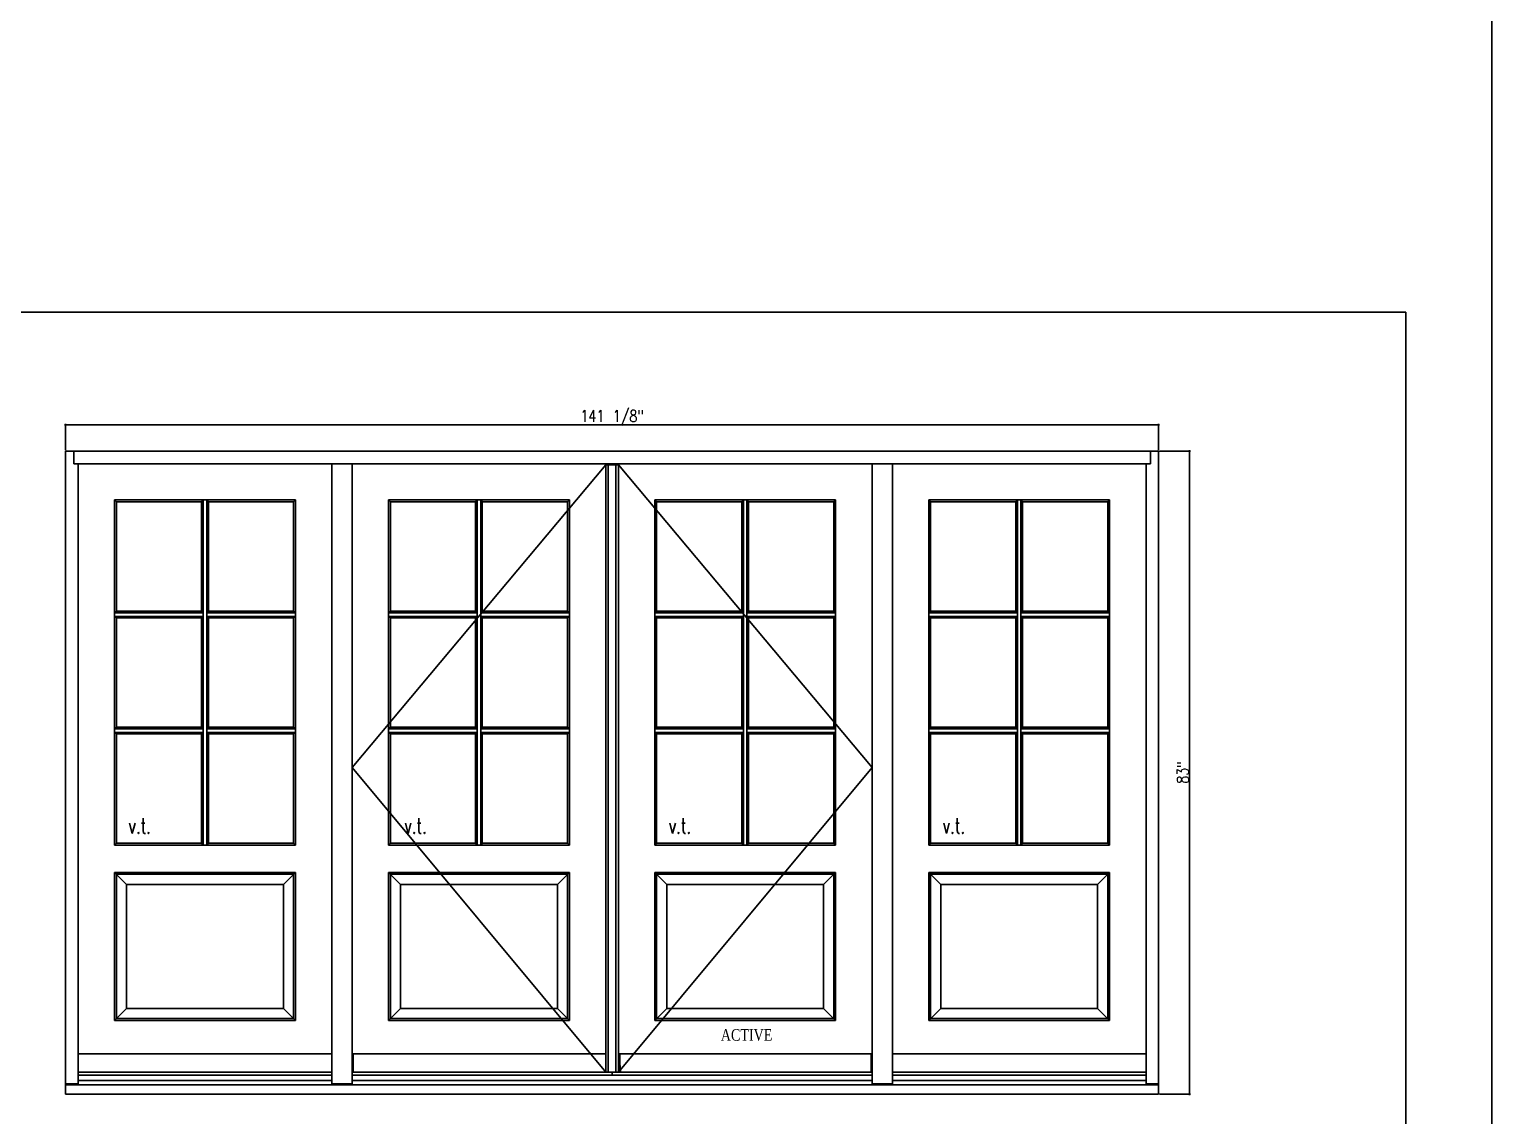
# Model space of a CAD drawing. Header units: inches. Extents: x 1985 to 11287, y 379 to 4336.
# Drawn here: x 9765.8 to 9954.6, y 3660.9 to 3801.1 of the extents above; entities that cross this region are included whole.
import ezdxf

# ---------------------------------------------------------------- set-up
doc = ezdxf.new("R2010")
doc.units = ezdxf.units.IN
doc.header["$MEASUREMENT"] = 0
doc.layers.get('0').update_dxf_attribs({"linetype": 'CONTINUOUS'})
doc.layers.get('Defpoints').update_dxf_attribs({"linetype": 'CONTINUOUS'})
for name, color, linetype in [('COTE1-1 99', 7, 'CONTINUOUS'), ('elevation 99', 7, 'CONTINUOUS'), ('opening side 99', 1, 'CONTINUOUS'), ('separation 99', 3, 'CONTINUOUS')]:
    doc.layers.add(name, color=color, linetype=linetype)
doc.styles.get("Standard").update_dxf_attribs({"font": 'txt.shx', "width": 0.8})
doc.styles.add('Times', font='times.ttf', dxfattribs={"width": 0.8})
doc.dimstyles.new('Elevation', dxfattribs={"dimscale": 2, "dimtxt": 0.75, "dimasz": 0.0625, "dimexe": 0.0625, "dimexo": 0.0625, "dimgap": 0.0625, "dimtad": 1, "dimdec": 5, "dimzin": 0, "dimdsep": 46, "dimlunit": 5, "dimtxsty": 'Standard', "dimblk1": 'OBLIQUE', "dimblk2": 'OBLIQUE', "dimsah": 1, "dimcen": 2, "dimdle": 0.0625, "dimclrd": 1, "dimclre": 1, "dimadec": 1, "dimazin": 0, "dimtfac": 0.375, "dimtdec": 5, "dimtmove": 0, "dimatfit": 3, "dimldrblk": 'OBLIQUE', "dimfxl": 1, "dimfrac": 2, "dimtolj": 1, "dimtzin": 0, "dimarcsym": 0})

# ---------------------------------------------------------------- blocks, each defined once
blk = doc.blocks.new('_OBLIQUE')
at = {"color": 0, "linetype": 'ByBlock'}
blk.add_line((-0.5, -0.5), (0.5, 0.5), dxfattribs=at)
blk = doc.blocks.new('*D45')
at = {"layer": 'COTE1-1 99', "color": 1, "lineweight": -2, "transparency": 16777216}
for p, q in [((9770.5, 3746.78), (9770.5, 3750.19)), ((9911.62, 3746.78), (9911.62, 3750.19)), ((9770.37, 3750.06), (9911.75, 3750.06))]:
    blk.add_line(p, q, dxfattribs=at)
at = {"layer": 'Defpoints', "color": 0, "transparency": 16777216}
for p in [(9911.62, 3750.06), (9770.5, 3746.66), (9911.62, 3746.66)]:
    blk.add_point(p, dxfattribs=at)
at = {"layer": 'COTE1-1 99', "color": 1, "lineweight": -2, "transparency": 16777216, "xscale": 0.125, "yscale": 0.125, "zscale": 0.125, "rotation": 180}
blk.add_blockref('_OBLIQUE', (9770.5, 3750.06), dxfattribs=at)
at = {"layer": 'COTE1-1 99', "color": 1, "lineweight": -2, "transparency": 16777216, "xscale": 0.125, "yscale": 0.125, "zscale": 0.125}
blk.add_blockref('_OBLIQUE', (9911.62, 3750.06), dxfattribs=at)
at = {"layer": 'COTE1-1 99', "color": 0, "transparency": 16777216, "insert": (9841.06, 3750.94), "char_height": 1.5, "attachment_point": 5}
blk.add_mtext('\\A1;141 1/8"', dxfattribs=at)
blk = doc.blocks.new('*D46')
at = {"layer": 'COTE1-1 99', "color": 1, "lineweight": -2, "transparency": 16777216}
for p, q in [((9911.75, 3746.66), (9915.75, 3746.66)), ((9915.62, 3663.53), (9915.62, 3746.78)), ((9911.75, 3663.66), (9915.75, 3663.66))]:
    blk.add_line(p, q, dxfattribs=at)
at = {"layer": 'Defpoints', "color": 0, "transparency": 16777216}
for p in [(9911.62, 3746.66), (9915.62, 3746.66), (9911.62, 3663.66)]:
    blk.add_point(p, dxfattribs=at)
at = {"layer": 'COTE1-1 99', "color": 1, "lineweight": -2, "transparency": 16777216, "xscale": 0.125, "yscale": 0.125, "zscale": 0.125}
for p, rotation in [((9915.62, 3746.66), 90), ((9915.62, 3663.66), 270)]:
    blk.add_blockref('_OBLIQUE', p, dxfattribs=dict(at, rotation=rotation))
at = {"layer": 'COTE1-1 99', "color": 0, "transparency": 16777216, "insert": (9914.75, 3705.16), "char_height": 1.5, "attachment_point": 5, "rotation": 90}
blk.add_mtext('\\A1;83"', dxfattribs=at)

msp = doc.modelspace()

# ---------------------------------------------------------------- linework, layer by layer
at = {"layer": 'elevation 99'}
for p, q in [((9770.495703, 3746.65541), (9807.495703, 3746.65541)), ((9770.495703, 3663.65541), (9770.495703, 3746.65541)), ((9771.558203, 3745.03041), (9771.558203, 3746.65541)), ((9804.870703, 3746.65541), (9877.245703, 3746.65541)), ((9874.620703, 3746.65541), (9911.620703, 3746.65541)), ((9910.558203, 3746.65541), (9910.558203, 3745.03041)), ((9911.620703, 3746.65541), (9911.620703, 3663.65541)), ((9771.558203, 3745.03041), (9804.870703, 3745.03041)), ((9772.120703, 3664.983536), (9772.120703, 3745.03041)), ((9804.870703, 3664.983536), (9804.870703, 3745.03041)), ((9804.870703, 3745.03041), (9807.495703, 3745.03041)), ((9807.495703, 3745.03041), (9841.933203, 3745.03041)), ((9807.495703, 3664.983536), (9807.495703, 3745.03041)), ((9839.558203, 3745.03041), (9874.620703, 3745.03041)), ((9840.245704, 3744.90541), (9841.870702, 3744.90541)), ((9840.245704, 3666.467905), (9840.245704, 3744.90541)), ((9840.558204, 3666.467905), (9840.558204, 3744.90541)), ((9840.808203, 3744.90541), (9840.808203, 3745.03041)), ((9841.308203, 3744.90541), (9841.308203, 3745.03041)), ((9841.401903, 3744.90541), (9841.401903, 3745.03041)), ((9841.518063, 3744.90541), (9841.518063, 3745.03041)), ((9841.558202, 3666.467905), (9841.558202, 3744.90541)), ((9841.870702, 3666.467905), (9841.870702, 3744.90541)), ((9874.620703, 3745.03041), (9874.620703, 3664.983536)), ((9874.620703, 3745.03041), (9877.245703, 3745.03041)), ((9877.245703, 3745.03041), (9877.245703, 3664.983536)), ((9877.245703, 3745.03041), (9910.558203, 3745.03041)), ((9909.995703, 3745.03041), (9909.995703, 3664.983536)), ((9777.058188, 3740.092862), (9776.817116, 3740.360733)), ((9776.817116, 3740.360733), (9800.174289, 3740.360733)), ((9776.817116, 3740.360733), (9776.817116, 3695.793739)), ((9777.058188, 3740.092862), (9788.058203, 3740.092862)), ((9777.058188, 3740.092862), (9777.058188, 3725.989362)), ((9788.058203, 3740.092862), (9788.262403, 3740.360733)), ((9788.058203, 3740.092862), (9788.058203, 3725.989362)), ((9788.262403, 3740.360733), (9788.262403, 3695.793739)), ((9788.729003, 3740.360733), (9788.933203, 3740.092862)), ((9788.729003, 3740.360733), (9788.729003, 3695.793739)), ((9788.933203, 3740.092862), (9799.933218, 3740.092862)), ((9788.933203, 3740.092862), (9788.933203, 3725.989362)), ((9799.933218, 3740.092862), (9800.174289, 3740.360733)), ((9799.933218, 3740.092862), (9799.933218, 3725.989362)), ((9800.174289, 3740.360733), (9800.174289, 3695.793739)), ((9812.433188, 3740.092862), (9812.192116, 3740.360733)), ((9812.192116, 3740.360733), (9835.549289, 3740.360733)), ((9812.192116, 3740.360733), (9812.192116, 3695.793739)), ((9812.433188, 3740.092862), (9823.433203, 3740.092862)), ((9812.433188, 3740.092862), (9812.433188, 3725.989362)), ((9823.433203, 3740.092862), (9823.637403, 3740.360733)), ((9823.433203, 3740.092862), (9823.433203, 3725.989362)), ((9823.637403, 3740.360733), (9823.637403, 3695.793739)), ((9824.104003, 3740.360733), (9824.308203, 3740.092862)), ((9824.104003, 3740.360733), (9824.104003, 3695.793739)), ((9824.308203, 3740.092862), (9835.308218, 3740.092862)), ((9824.308203, 3740.092862), (9824.308203, 3725.989362)), ((9835.308218, 3740.092862), (9835.549289, 3740.360733)), ((9835.308218, 3740.092862), (9835.308218, 3725.989362)), ((9835.549289, 3740.360733), (9835.549289, 3695.793739)), ((9846.567116, 3740.360733), (9846.567116, 3695.793739)), ((9846.567116, 3740.360733), (9869.924289, 3740.360733)), ((9846.808188, 3740.092862), (9846.567116, 3740.360733)), ((9846.808188, 3740.092862), (9846.808188, 3725.989362)), ((9846.808188, 3740.092862), (9857.808203, 3740.092862)), ((9857.808203, 3740.092862), (9858.012403, 3740.360733)), ((9857.808203, 3740.092862), (9857.808203, 3725.989362)), ((9858.012403, 3740.360733), (9858.012403, 3695.793739)), ((9858.479003, 3740.360733), (9858.479003, 3695.793739)), ((9858.479003, 3740.360733), (9858.683203, 3740.092862)), ((9858.683203, 3740.092862), (9858.683203, 3725.989362)), ((9858.683203, 3740.092862), (9869.683218, 3740.092862)), ((9869.683218, 3740.092862), (9869.924289, 3740.360733)), ((9869.683218, 3740.092862), (9869.683218, 3725.989362)), ((9869.924289, 3740.360733), (9869.924289, 3695.793739)), ((9882.183188, 3740.092862), (9881.942116, 3740.360733)), ((9881.942116, 3740.360733), (9905.299289, 3740.360733)), ((9881.942116, 3740.360733), (9881.942116, 3695.793739)), ((9882.183188, 3740.092862), (9893.183203, 3740.092862)), ((9882.183188, 3740.092862), (9882.183188, 3725.989362)), ((9893.183203, 3740.092862), (9893.387403, 3740.360733)), ((9893.183203, 3740.092862), (9893.183203, 3725.989362)), ((9893.387403, 3740.360733), (9893.387403, 3695.793739)), ((9893.854003, 3740.360733), (9894.058203, 3740.092862)), ((9893.854003, 3740.360733), (9893.854003, 3695.793739)), ((9894.058203, 3740.092862), (9905.058218, 3740.092862)), ((9894.058203, 3740.092862), (9894.058203, 3725.989362)), ((9905.058218, 3740.092862), (9905.299289, 3740.360733)), ((9905.058218, 3740.092862), (9905.058218, 3725.989362)), ((9905.299289, 3740.360733), (9905.299289, 3695.793739)), ((9777.058188, 3725.989362), (9776.817116, 3725.785162)), ((9776.817116, 3725.785162), (9788.262403, 3725.785162)), ((9777.058188, 3725.989362), (9788.058203, 3725.989362)), ((9788.058203, 3725.989362), (9788.262403, 3725.785162)), ((9788.933203, 3725.989362), (9788.729003, 3725.785162)), ((9788.729003, 3725.785162), (9800.174289, 3725.785162)), ((9788.933203, 3725.989362), (9799.933218, 3725.989362)), ((9799.933218, 3725.989362), (9800.174289, 3725.785162)), ((9812.433188, 3725.989362), (9812.192116, 3725.785162)), ((9812.192116, 3725.785162), (9823.637403, 3725.785162)), ((9812.433188, 3725.989362), (9823.433203, 3725.989362)), ((9823.433203, 3725.989362), (9823.637403, 3725.785162)), ((9824.308203, 3725.989362), (9824.104003, 3725.785162)), ((9824.104003, 3725.785162), (9835.549289, 3725.785162)), ((9824.308203, 3725.989362), (9835.308218, 3725.989362)), ((9835.308218, 3725.989362), (9835.549289, 3725.785162)), ((9846.808188, 3725.989362), (9846.567116, 3725.785162)), ((9846.567116, 3725.785162), (9858.012403, 3725.785162)), ((9846.808188, 3725.989362), (9857.808203, 3725.989362)), ((9857.808203, 3725.989362), (9858.012403, 3725.785162)), ((9858.683203, 3725.989362), (9858.479003, 3725.785162)), ((9858.479003, 3725.785162), (9869.924289, 3725.785162)), ((9858.683203, 3725.989362), (9869.683218, 3725.989362)), ((9869.683218, 3725.989362), (9869.924289, 3725.785162)), ((9882.183188, 3725.989362), (9881.942116, 3725.785162)), ((9881.942116, 3725.785162), (9893.387403, 3725.785162)), ((9882.183188, 3725.989362), (9893.183203, 3725.989362)), ((9893.183203, 3725.989362), (9893.387403, 3725.785162)), ((9894.058203, 3725.989362), (9893.854003, 3725.785162)), ((9893.854003, 3725.785162), (9905.299289, 3725.785162)), ((9894.058203, 3725.989362), (9905.058218, 3725.989362)), ((9905.058218, 3725.989362), (9905.299289, 3725.785162)), ((9777.058188, 3725.114362), (9776.817116, 3725.318562)), ((9776.817116, 3725.318562), (9788.262403, 3725.318562)), ((9777.058188, 3725.114362), (9777.058188, 3711.010862)), ((9777.058188, 3725.114362), (9788.058203, 3725.114362)), ((9788.058203, 3725.114362), (9788.262403, 3725.318562)), ((9788.058203, 3725.114362), (9788.058203, 3711.010862)), ((9788.729003, 3725.318562), (9800.174289, 3725.318562)), ((9788.933203, 3725.114362), (9788.729003, 3725.318562)), ((9788.933203, 3725.114362), (9788.933203, 3711.010862)), ((9788.933203, 3725.114362), (9799.933218, 3725.114362)), ((9799.933218, 3725.114362), (9800.174289, 3725.318562)), ((9799.933218, 3725.114362), (9799.933218, 3711.010862)), ((9812.433188, 3725.114362), (9812.192116, 3725.318562)), ((9812.192116, 3725.318562), (9823.637403, 3725.318562)), ((9812.433188, 3725.114362), (9812.433188, 3711.010862)), ((9812.433188, 3725.114362), (9823.433203, 3725.114362)), ((9823.433203, 3725.114362), (9823.637403, 3725.318562)), ((9823.433203, 3725.114362), (9823.433203, 3711.010862)), ((9824.104003, 3725.318562), (9835.549289, 3725.318562)), ((9824.308203, 3725.114362), (9824.104003, 3725.318562)), ((9824.308203, 3725.114362), (9824.308203, 3711.010862)), ((9824.308203, 3725.114362), (9835.308218, 3725.114362)), ((9835.308218, 3725.114362), (9835.549289, 3725.318562)), ((9835.308218, 3725.114362), (9835.308218, 3711.010862)), ((9846.567116, 3725.318562), (9858.012403, 3725.318562)), ((9846.808188, 3725.114362), (9846.567116, 3725.318562)), ((9846.808188, 3725.114362), (9857.808203, 3725.114362)), ((9846.808188, 3725.114362), (9846.808188, 3711.010862)), ((9857.808203, 3725.114362), (9858.012403, 3725.318562)), ((9857.808203, 3725.114362), (9857.808203, 3711.010862)), ((9858.683203, 3725.114362), (9858.479003, 3725.318562)), ((9858.479003, 3725.318562), (9869.924289, 3725.318562)), ((9858.683203, 3725.114362), (9869.683218, 3725.114362)), ((9858.683203, 3725.114362), (9858.683203, 3711.010862)), ((9869.683218, 3725.114362), (9869.924289, 3725.318562)), ((9869.683218, 3725.114362), (9869.683218, 3711.010862)), ((9882.183188, 3725.114362), (9881.942116, 3725.318562)), ((9881.942116, 3725.318562), (9893.387403, 3725.318562)), ((9882.183188, 3725.114362), (9882.183188, 3711.010862)), ((9882.183188, 3725.114362), (9893.183203, 3725.114362)), ((9893.183203, 3725.114362), (9893.387403, 3725.318562)), ((9893.183203, 3725.114362), (9893.183203, 3711.010862)), ((9893.854003, 3725.318562), (9905.299289, 3725.318562)), ((9894.058203, 3725.114362), (9893.854003, 3725.318562)), ((9894.058203, 3725.114362), (9894.058203, 3711.010862)), ((9894.058203, 3725.114362), (9905.058218, 3725.114362)), ((9905.058218, 3725.114362), (9905.299289, 3725.318562)), ((9905.058218, 3725.114362), (9905.058218, 3711.010862)), ((9777.058188, 3711.010862), (9776.817116, 3710.806662)), ((9776.817116, 3710.806662), (9788.262403, 3710.806662)), ((9777.058188, 3711.010862), (9788.058203, 3711.010862)), ((9788.729003, 3710.806662), (9800.174289, 3710.806662)), ((9788.933203, 3711.010862), (9799.933218, 3711.010862)), ((9799.933218, 3711.010862), (9800.174289, 3710.806662)), ((9812.433188, 3711.010862), (9812.192116, 3710.806662)), ((9812.192116, 3710.806662), (9823.637403, 3710.806662)), ((9812.433188, 3711.010862), (9823.433203, 3711.010862)), ((9824.104003, 3710.806662), (9835.549289, 3710.806662)), ((9824.308203, 3711.010862), (9835.308218, 3711.010862)), ((9835.308218, 3711.010862), (9835.549289, 3710.806662)), ((9846.808188, 3711.010862), (9846.567116, 3710.806662)), ((9846.567116, 3710.806662), (9858.012403, 3710.806662)), ((9846.808188, 3711.010862), (9857.808203, 3711.010862)), ((9858.479003, 3710.806662), (9869.924289, 3710.806662)), ((9858.683203, 3711.010862), (9869.683218, 3711.010862)), ((9869.683218, 3711.010862), (9869.924289, 3710.806662)), ((9882.183188, 3711.010862), (9881.942116, 3710.806662)), ((9881.942116, 3710.806662), (9893.387403, 3710.806662)), ((9882.183188, 3711.010862), (9893.183203, 3711.010862)), ((9893.854003, 3710.806662), (9905.299289, 3710.806662)), ((9894.058203, 3711.010862), (9905.058218, 3711.010862)), ((9905.058218, 3711.010862), (9905.299289, 3710.806662)), ((9776.817116, 3710.34451), (9788.262403, 3710.34451)), ((9777.058188, 3710.14031), (9777.058188, 3696.03481)), ((9777.058188, 3710.14031), (9788.058203, 3710.14031)), ((9788.058203, 3710.14031), (9788.058203, 3696.03481)), ((9788.729003, 3710.34451), (9800.174289, 3710.34451)), ((9788.933203, 3710.14031), (9799.933218, 3710.14031)), ((9788.933203, 3710.14031), (9788.933203, 3696.03481)), ((9799.933218, 3710.14031), (9800.174289, 3710.34451)), ((9799.933218, 3710.14031), (9799.933218, 3696.03481)), ((9812.192116, 3710.34451), (9823.637403, 3710.34451)), ((9812.433188, 3710.14031), (9812.433188, 3696.03481)), ((9812.433188, 3710.14031), (9823.433203, 3710.14031)), ((9823.433203, 3710.14031), (9823.433203, 3696.03481)), ((9824.104003, 3710.34451), (9835.549289, 3710.34451)), ((9824.308203, 3710.14031), (9835.308218, 3710.14031)), ((9824.308203, 3710.14031), (9824.308203, 3696.03481)), ((9835.308218, 3710.14031), (9835.549289, 3710.34451)), ((9835.308218, 3710.14031), (9835.308218, 3696.03481)), ((9846.567116, 3710.34451), (9858.012403, 3710.34451)), ((9846.808188, 3710.14031), (9857.808203, 3710.14031)), ((9846.808188, 3710.14031), (9846.808188, 3696.03481)), ((9857.808203, 3710.14031), (9857.808203, 3696.03481)), ((9858.479003, 3710.34451), (9869.924289, 3710.34451)), ((9858.683203, 3710.14031), (9858.683203, 3696.03481)), ((9858.683203, 3710.14031), (9869.683218, 3710.14031)), ((9869.683218, 3710.14031), (9869.924289, 3710.34451)), ((9869.683218, 3710.14031), (9869.683218, 3696.03481)), ((9881.942116, 3710.34451), (9893.387403, 3710.34451)), ((9882.183188, 3710.14031), (9882.183188, 3696.03481)), ((9882.183188, 3710.14031), (9893.183203, 3710.14031)), ((9893.183203, 3710.14031), (9893.183203, 3696.03481)), ((9893.854003, 3710.34451), (9905.299289, 3710.34451)), ((9894.058203, 3710.14031), (9905.058218, 3710.14031)), ((9894.058203, 3710.14031), (9894.058203, 3696.03481)), ((9905.058218, 3710.14031), (9905.299289, 3710.34451)), ((9905.058218, 3710.14031), (9905.058218, 3696.03481)), ((9776.817116, 3695.793739), (9777.058188, 3696.03481)), ((9776.817116, 3695.793739), (9800.174289, 3695.793739)), ((9777.058188, 3696.03481), (9788.058203, 3696.03481)), ((9788.058203, 3696.03481), (9788.262403, 3695.793739)), ((9788.933203, 3696.03481), (9788.729003, 3695.793739)), ((9788.933203, 3696.03481), (9799.933218, 3696.03481)), ((9800.174289, 3695.793739), (9799.933218, 3696.03481)), ((9812.192116, 3695.793739), (9812.433188, 3696.03481)), ((9812.192116, 3695.793739), (9835.549289, 3695.793739)), ((9812.433188, 3696.03481), (9823.433203, 3696.03481)), ((9823.433203, 3696.03481), (9823.637403, 3695.793739)), ((9824.308203, 3696.03481), (9824.104003, 3695.793739)), ((9824.308203, 3696.03481), (9835.308218, 3696.03481)), ((9835.549289, 3695.793739), (9835.308218, 3696.03481)), ((9846.567116, 3695.793739), (9846.808188, 3696.03481)), ((9846.567116, 3695.793739), (9869.924289, 3695.793739)), ((9846.808188, 3696.03481), (9857.808203, 3696.03481)), ((9857.808203, 3696.03481), (9858.012403, 3695.793739)), ((9858.683203, 3696.03481), (9858.479003, 3695.793739)), ((9858.683203, 3696.03481), (9869.683218, 3696.03481)), ((9869.924289, 3695.793739), (9869.683218, 3696.03481)), ((9881.942116, 3695.793739), (9882.183188, 3696.03481)), ((9881.942116, 3695.793739), (9905.299289, 3695.793739)), ((9882.183188, 3696.03481), (9893.183203, 3696.03481)), ((9893.183203, 3696.03481), (9893.387403, 3695.793739)), ((9894.058203, 3696.03481), (9893.854003, 3695.793739)), ((9894.058203, 3696.03481), (9905.058218, 3696.03481)), ((9905.299289, 3695.793739), (9905.058218, 3696.03481)), ((9776.817057, 3692.275882), (9800.174333, 3692.275882)), ((9776.817057, 3673.1643), (9776.817057, 3692.275882)), ((9778.370629, 3690.72226), (9776.817057, 3692.275882)), ((9777.058129, 3692.03476), (9799.933262, 3692.03476)), ((9777.058129, 3673.405371), (9777.058129, 3692.03476)), ((9800.174333, 3692.275882), (9798.620762, 3690.72226)), ((9799.933262, 3673.405371), (9799.933262, 3692.03476)), ((9800.174333, 3673.1643), (9800.174333, 3692.275882)), ((9812.192057, 3692.275882), (9835.549333, 3692.275882)), ((9812.192057, 3673.1643), (9812.192057, 3692.275882)), ((9813.745629, 3690.72226), (9812.192057, 3692.275882)), ((9812.433129, 3692.03476), (9835.308262, 3692.03476)), ((9812.433129, 3673.405371), (9812.433129, 3692.03476)), ((9835.549333, 3692.275882), (9833.995762, 3690.72226)), ((9835.308262, 3673.405371), (9835.308262, 3692.03476)), ((9835.549333, 3673.1643), (9835.549333, 3692.275882)), ((9846.567057, 3692.275882), (9869.924333, 3692.275882)), ((9846.567057, 3673.1643), (9846.567057, 3692.275882)), ((9848.120629, 3690.72226), (9846.567057, 3692.275882)), ((9846.808129, 3692.03476), (9869.683262, 3692.03476)), ((9846.808129, 3673.405371), (9846.808129, 3692.03476)), ((9869.924333, 3692.275882), (9868.370762, 3690.72226)), ((9869.683262, 3673.405371), (9869.683262, 3692.03476)), ((9869.924333, 3673.1643), (9869.924333, 3692.275882)), ((9881.942057, 3692.275882), (9905.299333, 3692.275882)), ((9881.942057, 3673.1643), (9881.942057, 3692.275882)), ((9883.495629, 3690.72226), (9881.942057, 3692.275882)), ((9882.183129, 3692.03476), (9905.058262, 3692.03476)), ((9882.183129, 3673.405371), (9882.183129, 3692.03476)), ((9905.299333, 3692.275882), (9903.745762, 3690.72226)), ((9905.058262, 3673.405371), (9905.058262, 3692.03476)), ((9905.299333, 3673.1643), (9905.299333, 3692.275882)), ((9778.370629, 3690.72226), (9798.620762, 3690.72226)), ((9778.370629, 3674.717871), (9778.370629, 3690.72226)), ((9798.620762, 3674.717871), (9798.620762, 3690.72226)), ((9813.745629, 3690.72226), (9833.995762, 3690.72226)), ((9813.745629, 3674.717871), (9813.745629, 3690.72226)), ((9833.995762, 3674.717871), (9833.995762, 3690.72226)), ((9848.120629, 3690.72226), (9868.370762, 3690.72226)), ((9848.120629, 3674.717871), (9848.120629, 3690.72226)), ((9868.370762, 3674.717871), (9868.370762, 3690.72226)), ((9883.495629, 3690.72226), (9903.745762, 3690.72226)), ((9883.495629, 3674.717871), (9883.495629, 3690.72226)), ((9903.745762, 3674.717871), (9903.745762, 3690.72226)), ((9776.817057, 3673.1643), (9778.370629, 3674.717871)), ((9778.370629, 3674.717871), (9798.620762, 3674.717871)), ((9800.174333, 3673.1643), (9798.620762, 3674.717871)), ((9812.192057, 3673.1643), (9813.745629, 3674.717871)), ((9813.745629, 3674.717871), (9833.995762, 3674.717871)), ((9835.549333, 3673.1643), (9833.995762, 3674.717871)), ((9846.567057, 3673.1643), (9848.120629, 3674.717871)), ((9848.120629, 3674.717871), (9868.370762, 3674.717871)), ((9869.924333, 3673.1643), (9868.370762, 3674.717871)), ((9881.942057, 3673.1643), (9883.495629, 3674.717871)), ((9883.495629, 3674.717871), (9903.745762, 3674.717871)), ((9905.299333, 3673.1643), (9903.745762, 3674.717871)), ((9776.817057, 3673.1643), (9800.174333, 3673.1643)), ((9777.058129, 3673.405371), (9799.933262, 3673.405371)), ((9812.192057, 3673.1643), (9835.549333, 3673.1643)), ((9812.433129, 3673.405371), (9835.308262, 3673.405371)), ((9846.567057, 3673.1643), (9869.924333, 3673.1643)), ((9846.808129, 3673.405371), (9869.683262, 3673.405371)), ((9881.942057, 3673.1643), (9905.299333, 3673.1643)), ((9882.183129, 3673.405371), (9905.058262, 3673.405371)), ((9772.120703, 3668.842905), (9804.870703, 3668.842905)), ((9772.245703, 3668.842905), (9804.745703, 3668.842905)), ((9807.620703, 3668.842905), (9840.245704, 3668.842905)), ((9807.620703, 3666.467905), (9807.620703, 3668.842905)), ((9807.620703, 3668.842905), (9840.245704, 3668.842905)), ((9807.620703, 3666.467905), (9807.620703, 3668.842905)), ((9839.741601, 3668.842905), (9840.245704, 3668.842905)), ((9839.741601, 3668.842905), (9840.245704, 3668.842905)), ((9842.018063, 3668.842905), (9874.495703, 3668.842905)), ((9842.018063, 3666.467905), (9842.018063, 3668.842905)), ((9842.018063, 3668.842905), (9874.495703, 3668.842905)), ((9842.018063, 3666.467905), (9842.018063, 3668.842905)), ((9874.495703, 3666.467905), (9874.495703, 3668.842905)), ((9874.495703, 3666.467905), (9874.495703, 3668.842905)), ((9877.245703, 3668.842905), (9909.995703, 3668.842905)), ((9877.370703, 3668.842905), (9909.870703, 3668.842905)), ((9804.870703, 3666.467905), (9772.120703, 3666.467905)), ((9804.870703, 3666.467905), (9772.120703, 3666.467905)), ((9804.870703, 3666.076286), (9772.120703, 3666.076286)), ((9804.870703, 3666.076286), (9772.120703, 3666.076286)), ((9804.870703, 3665.405405), (9772.120703, 3665.405405)), ((9874.620703, 3666.467905), (9807.495703, 3666.467905)), ((9874.620703, 3666.467905), (9807.495703, 3666.467905)), ((9874.620703, 3666.076286), (9807.495703, 3666.076286)), ((9874.620703, 3666.076286), (9807.495703, 3666.076286)), ((9874.620703, 3665.405405), (9807.495703, 3665.405405)), ((9841.058203, 3666.076286), (9841.058203, 3666.467905)), ((9841.058203, 3666.076286), (9841.058203, 3666.467905)), ((9842.095395, 3666.592905), (9842.084767, 3666.467905)), ((9842.095395, 3666.592905), (9842.084767, 3666.467905)), ((9842.10482, 3666.467905), (9842.095395, 3666.592905)), ((9842.10482, 3666.467905), (9842.095395, 3666.592905)), ((9842.143063, 3666.655405), (9842.143063, 3666.467905)), ((9842.143063, 3666.655405), (9842.143063, 3666.467905)), ((9909.995703, 3666.467905), (9877.245703, 3666.467905)), ((9909.995703, 3666.467905), (9877.245703, 3666.467905)), ((9909.995703, 3666.076286), (9877.245703, 3666.076286)), ((9909.995703, 3666.076286), (9877.245703, 3666.076286)), ((9909.995703, 3665.405405), (9877.245703, 3665.405405)), ((9772.120703, 3664.983536), (9770.495703, 3664.983536)), ((9772.120703, 3664.983536), (9770.495703, 3664.983536)), ((9807.495703, 3664.84291), (9770.495703, 3664.84291)), ((9807.495703, 3664.84291), (9770.495703, 3664.84291)), ((9807.495703, 3663.65541), (9770.495703, 3663.65541)), ((9807.495703, 3663.65541), (9770.495703, 3663.65541)), ((9807.495703, 3663.65541), (9772.120703, 3663.65541)), ((9807.495703, 3663.65541), (9772.120703, 3663.65541)), ((9807.495703, 3663.65541), (9778.620703, 3663.65541)), ((9807.495703, 3663.65541), (9778.620703, 3663.65541)), ((9807.495703, 3664.983536), (9804.870703, 3664.983536)), ((9807.495703, 3664.983536), (9804.870703, 3664.983536)), ((9807.495703, 3664.983536), (9804.870703, 3664.983536)), ((9807.495703, 3664.983536), (9804.870703, 3664.983536)), ((9877.245703, 3664.84291), (9804.870703, 3664.84291)), ((9877.245703, 3664.84291), (9804.870703, 3664.84291)), ((9877.245703, 3663.65541), (9804.870703, 3663.65541)), ((9877.245703, 3663.65541), (9804.870703, 3663.65541)), ((9877.245703, 3663.65541), (9846.245703, 3663.65541)), ((9877.245703, 3663.65541), (9846.245703, 3663.65541)), ((9877.245703, 3664.983536), (9874.620703, 3664.983536)), ((9877.245703, 3664.983536), (9874.620703, 3664.983536)), ((9877.245703, 3664.983536), (9874.620703, 3664.983536)), ((9877.245703, 3664.983536), (9874.620703, 3664.983536)), ((9911.620703, 3664.84291), (9874.620703, 3664.84291)), ((9911.620703, 3664.84291), (9874.620703, 3664.84291)), ((9911.620703, 3663.65541), (9874.620703, 3663.65541)), ((9911.620703, 3663.65541), (9874.620703, 3663.65541)), ((9911.620703, 3663.65541), (9877.245703, 3663.65541)), ((9911.620703, 3663.65541), (9877.245703, 3663.65541)), ((9911.620703, 3663.65541), (9883.745703, 3663.65541)), ((9911.620703, 3663.65541), (9883.745703, 3663.65541)), ((9911.620703, 3664.983536), (9909.995703, 3664.983536)), ((9911.620703, 3664.983536), (9909.995703, 3664.983536))]:
    msp.add_line(p, q, dxfattribs=at)
at = {"layer": 'elevation 99', "color": 7}
for p, q in [((9788.058203, 3711.010862), (9788.262403, 3710.806662)), ((9788.933203, 3711.010862), (9788.729003, 3710.806662)), ((9823.433203, 3711.010862), (9823.637403, 3710.806662)), ((9824.308203, 3711.010862), (9824.104003, 3710.806662)), ((9857.808203, 3711.010862), (9858.012403, 3710.806662)), ((9858.683203, 3711.010862), (9858.479003, 3710.806662)), ((9893.183203, 3711.010862), (9893.387403, 3710.806662)), ((9894.058203, 3711.010862), (9893.854003, 3710.806662)), ((9777.058188, 3710.14031), (9776.817116, 3710.34451)), ((9788.058203, 3710.14031), (9788.262403, 3710.34451)), ((9788.933203, 3710.14031), (9788.729003, 3710.34451)), ((9812.433188, 3710.14031), (9812.192116, 3710.34451)), ((9823.433203, 3710.14031), (9823.637403, 3710.34451)), ((9824.308203, 3710.14031), (9824.104003, 3710.34451)), ((9846.808188, 3710.14031), (9846.567116, 3710.34451)), ((9857.808203, 3710.14031), (9858.012403, 3710.34451)), ((9858.683203, 3710.14031), (9858.479003, 3710.34451)), ((9882.183188, 3710.14031), (9881.942116, 3710.34451)), ((9893.183203, 3710.14031), (9893.387403, 3710.34451)), ((9894.058203, 3710.14031), (9893.854003, 3710.34451))]:
    msp.add_line(p, q, dxfattribs=at)
at = {"layer": 'elevation 99'}
for centre, radius, start, end in [((9841.631516, 3668.701449), 0.411617, 358.50852396, 20.09998572), ((9841.631516, 3668.701449), 0.411617, 358.50852396, 20.09998572), ((9860.183526, 3668.578146), 18.140881, 179.64439829, 185.67036068), ((9860.183526, 3668.578146), 18.140881, 179.64439829, 185.67036068), ((9839.485531, 3666.483494), 2.663087, 3.70121646, 6.51673922), ((9839.485531, 3666.483494), 2.663087, 3.70121646, 6.51673922)]:
    msp.add_arc(centre, radius, start, end, dxfattribs=at)
at = {"layer": 'opening side 99', "color": 1}
for p, q in [((9807.495703, 3705.819473), (9840.245704, 3744.90541)), ((9874.620703, 3705.819473), (9841.870702, 3744.90541)), ((9807.495703, 3705.819473), (9840.245703, 3666.467905)), ((9841.870702, 3666.467905), (9874.620703, 3705.819473))]:
    msp.add_line(p, q, dxfattribs=at)
at = {"layer": 'separation 99'}
for p, q in [((7685.752407, 3764.575732), (9943.552213, 3764.575732)), ((9943.552213, 3764.575732), (9943.552213, 3276.128059))]:
    msp.add_line(p, q, dxfattribs=at)
msp.add_lwpolyline([(9954.635727, 3266.28393), (7087.963638, 3266.28393), (7087.963638, 4336.37128), (9954.635727, 4336.37128)], close=True, dxfattribs=at)

# ---------------------------------------------------------------- texts
at = {"layer": 'elevation 99', "width": 0.7}
for p in [(9778.638122, 3697.280074), (9814.254194, 3697.280074), (9848.388122, 3697.280074), (9883.763122, 3697.280074)]:
    msp.add_text('v.t.', height=2, dxfattribs=at).set_placement(p)
at = {"layer": 'opening side 99', "color": 1, "insert": (9855.101942, 3672.038746), "char_height": 1.5, "width": 15.987, "attachment_point": 1, "style": 'Times'}
msp.add_mtext('ACTIVE', dxfattribs=at)

# ---------------------------------------------------------------- dimensions: what is measured, and where the dimension line sits
at = {"layer": 'COTE1-1 99'}
dim = msp.add_linear_dim(base=(9911.620703, 3750.063088), p1=(9770.495703, 3746.65541), p2=(9911.620703, 3746.65541), dimstyle='Elevation', override={"dimtxt": 0.75, "dimdec": 5, "dimlunit": 5, "dimpost": '"'}, dxfattribs=at)
dim.commit()
dim.dimension.update_dxf_attribs({"geometry": '*D45', "text_midpoint": (9841.058203, 3750.938088)})
dim = msp.add_linear_dim(base=(9915.624256, 3746.65541), p1=(9911.620703, 3663.65541), p2=(9911.620703, 3746.65541), angle=90, dimstyle='Elevation', override={"dimtxt": 0.75, "dimdec": 5, "dimlunit": 5, "dimpost": '"'}, dxfattribs=at)
dim.commit()
dim.dimension.update_dxf_attribs({"geometry": '*D46', "text_midpoint": (9914.749256, 3705.15541)})

doc.saveas('drawing.dxf')
